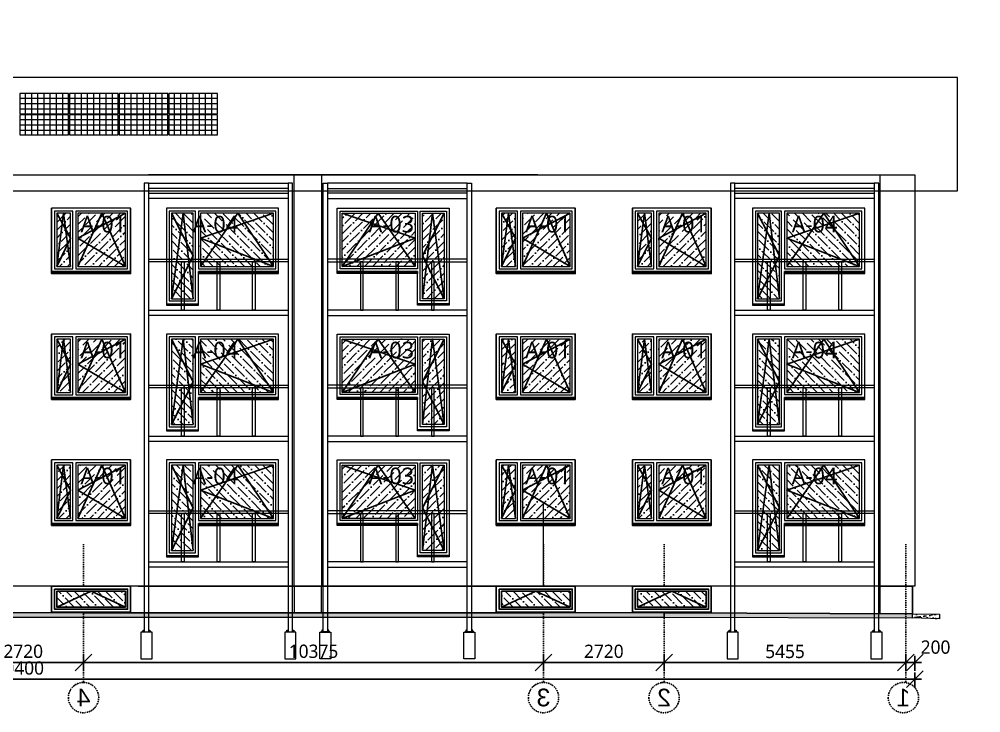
# Model space of a CAD drawing. Header units: millimetres. Extents: x 720925 to 840725318, y 793496 to 1061196.
# Drawn here: x 1053166 to 1074853, y 898824 to 914468 of the extents above; entities that cross this region are included whole.
import ezdxf
from ezdxf import colors
from ezdxf.entities.mleader import LeaderData, LeaderLine
from ezdxf.math import Vec2, Vec3

# ---------------------------------------------------------------- set-up
doc = ezdxf.new("R2010")
doc.units = ezdxf.units.MM
doc.header["$PDMODE"] = 2
doc.header["$PDSIZE"] = 5
doc.linetypes.add('DASHDOTX2', pattern=[50.8, 25.4, -12.7, 0, -12.7])
for name, color, linetype, lineweight in [('!ESP_Fassaad', 7, 'Continuous', 9), ('!ESP_Mõõt', 252, 'Continuous', 5), ('AVATÄITED VAADETEL', 7, 'Continuous', 9), ('TEKST', 7, 'Continuous', 9)]:
    doc.layers.add(name, color=color, linetype=linetype, lineweight=lineweight)
doc.layers.add('!ESP_Tekst', color=7, linetype='Continuous')
doc.layers.add('!ESP_Teljed', color=30, linetype='DASHDOTX2')
doc.styles.add('Annotative', font='malgunsl.ttf', dxfattribs={"height": 2})
doc.styles.add('Arial', font='arial.ttf')
doc.dimstyles.new('Annotative', dxfattribs={"dimtxt": 2, "dimasz": 2.5, "dimexe": 1.25, "dimexo": 0.625, "dimtad": 1, "dimdec": 0, "dimrnd": 5, "dimtxsty": 'Annotative', "dimblk": 'OBLIQUE', "dimcen": 0, "dimdle": 1, "dimadec": 0, "dimazin": 0, "dimtfac": 1, "dimtdec": 0, "dimtmove": 0, "dimatfit": 3, "dimfxl": 1, "dimfxlon": 1, "dimarcsym": 1})

# ---------------------------------------------------------------- blocks, each defined once
blk = doc.blocks.new('_Dot')
at = {"color": 0, "linetype": 'ByBlock', "lineweight": -2}
blk.add_line((-0.5, 0), (-1, 0), dxfattribs=at)
at = {"color": 0, "linetype": 'ByBlock', "lineweight": -2, "const_width": 0.5}
blk.add_lwpolyline([(-0.25, 0, 1), (0.25, 0, 1)], format="xyb", close=True, dxfattribs=at)
blk = doc.blocks.new('väikeaken')
at = {"linetype": 'ByBlock'}
blk.add_wipeout([(-54592, 228105), (-56372, 228105), (-56372, 226630), (-54592, 226630)], dxfattribs=at)
blk.add_lwpolyline([(-54592, 226630), (-56372, 226630), (-56372, 228105), (-54592, 228105)], close=True)
blk.add_wipeout([(-54592, 228105), (-56372, 228105), (-56372, 226630), (-54592, 226630)])
blk.add_wipeout([(-56372, 228105), (-54592, 228105), (-54592, 226630), (-56372, 226630)], dxfattribs=at)
blk.add_lwpolyline([(-56372, 226630), (-54592, 226630), (-54592, 228105), (-56372, 228105)], close=True)
blk.add_wipeout([(-54592, 228105), (-56372, 228105), (-56372, 226630), (-54592, 226630)])
h = blk.add_hatch()
h.set_pattern_fill('ANSI36', color=256, scale=1000)
h.set_pattern_definition([(45, (-56312.02, 226834.15), (66.291, 243.068), [312.5, -62.5, 0, -62.5])])
h.paths.add_polyline_path([(-56257, 227990), (-55942, 227990), (-55942, 226789), (-56257, 226788)])
h.paths.add_polyline_path([(-55777, 227990), (-54707, 227990), (-54707, 226788), (-55777, 226788)])
for points in [[(-56257, 226788), (-55942, 227427), (-56257, 227990)], [(-55942, 226788), (-56100, 227990), (-56257, 226788)]]:
    blk.add_lwpolyline(points)
at = {"ltscale": 15}
for points in [[(-54707, 226788), (-55242, 227990), (-55777, 226788)], [(-54707, 226788), (-55777, 227427), (-54707, 227990)]]:
    blk.add_lwpolyline(points, dxfattribs=at)
at = {"layer": 'AVATÄITED VAADETEL'}
for points in [[(-56372, 226644), (-54592, 226644), (-54592, 228105), (-56372, 228105)], [(-56372, 226673), (-54592, 226673), (-54592, 228105), (-56372, 228105)], [(-56307, 226738), (-55892, 226738), (-55892, 228040), (-56307, 228040)], [(-56257, 226788), (-55942, 226788), (-55942, 227990), (-56257, 227990)], [(-55827, 226738), (-54657, 226738), (-54657, 228040), (-55827, 228040)], [(-55777, 226788), (-54707, 226788), (-54707, 227990), (-55777, 227990)], [(-56372, 226644), (-54592, 226644), (-54592, 226673), (-56372, 226673)], [(-56372, 226630), (-54592, 226630), (-54592, 226644), (-56372, 226644)]]:
    blk.add_lwpolyline(points, close=True, dxfattribs=at)
blk = doc.blocks.new('A$Cccaf8551')
at = {"layer": '!ESP_Teljed'}
for points in [[(0, -3120), (0, 0)], [(5455, -3120), (5455, 0)], [(8175, -3120), (8175, 0)], [(18550, -3120), (18550, 0)]]:
    blk.add_lwpolyline(points, dxfattribs=at)
for centre in [(57, -3462), (5455, -3462), (8175, -3462), (18550, -3462)]:
    blk.add_circle(centre, 342, dxfattribs=at)
at = {"layer": '!ESP_Teljed', "char_height": 400, "width": 684.66, "attachment_point": 5, "style": 'Arial'}
for s, insert in [('{\\fArial|b0|i0|c186|p34;1}', (57, -3462)), ('2', (5455, -3462)), ('3', (8175, -3462)), ('4', (18550, -3462))]:
    blk.add_mtext(s, dxfattribs=dict(at, insert=insert))
blk = doc.blocks.new('A$Cbcc0dcf3')
at = {"linetype": 'ByBlock'}
blk.add_wipeout([(0, 0), (1780, 0), (1780, -590), (0, -590)], dxfattribs=at)
blk.add_lwpolyline([(0, 0), (0, -590), (1780, -590), (1780, 0)], close=True)
blk.add_wipeout([(1780, 0), (0, 0), (0, -590), (1780, -590)])
h = blk.add_hatch()
h.set_pattern_fill('ANSI36', color=256, scale=1000)
h.set_pattern_definition([(45, (564, -1272.17), (66.291, 243.068), [312.5, -62.5, 0, -62.5])])
h.paths.add_polyline_path([(1664, -116), (116, -116), (116, -474), (1664, -474)])
for points in [[(1780, 0), (0, 0), (0, -590), (1780, -590)], [(1714, -66), (66, -66), (66, -524), (1714, -524)], [(1664, -116), (116, -116), (116, -474), (1664, -474)]]:
    blk.add_lwpolyline(points, close=True)
blk.add_lwpolyline([(1664, -474), (890, -116), (116, -474)])
blk = doc.blocks.new('A$Ce865888e')
at = {"lineweight": 0}
blk.add_wipeout([(0, 0), (2530, 0), (2530, -2200), (1810, -2200), (1810, -1475), (0, -1475)], dxfattribs=at)
h = blk.add_hatch()
h.set_pattern_fill('ANSI36', color=256, scale=1000)
h.set_pattern_definition([(45, (-855421.06, -721637.28), (66.291261, 243.067956), [312.5, -62.5, 0, -62.5])])
h.paths.add_polyline_path([(2415, -115), (1925, -115), (1925, -2042), (2415, -2042)])
h.paths.add_polyline_path([(1760, -115), (115, -115), (115, -1317), (1760, -1317)])
at = {"ltscale": 15}
for points in [[(115, -1317), (923, -115), (1760, -1317)], [(115, -1317), (1760, -679), (115, -115)]]:
    blk.add_lwpolyline(points, dxfattribs=at)
for points in [[(2415, -2042), (1925, -1079), (2415, -115)], [(1925, -2042), (2155, -115), (2415, -2042)]]:
    blk.add_lwpolyline(points)
at = {"layer": 'AVATÄITED VAADETEL'}
for points in [[(2530, -2186), (1810, -2186), (1810, -1461), (0, -1461), (0, 0), (2530, 0)], [(2530, -2157), (1810, -2157), (1810, -1432), (0, -1432), (0, 0), (2530, 0)], [(1810, -1367), (65, -1367), (65, -65), (1810, -65)], [(1760, -1317), (115, -1317), (115, -115), (1760, -115)], [(2465, -2092), (1875, -2092), (1875, -65), (2465, -65)], [(2415, -2042), (1925, -2042), (1925, -115), (2415, -115)], [(1810, -1461), (0, -1461), (0, -1432), (1810, -1432)], [(1810, -1475), (0, -1475), (0, -1461), (1810, -1461)]]:
    blk.add_lwpolyline(points, close=True, dxfattribs=at)
blk = doc.blocks.new('_Oblique')
at = {"color": 0, "linetype": 'ByBlock', "lineweight": -2}
blk.add_line((-0.5, -0.5), (0.5, 0.5), dxfattribs=at)
blk = doc.blocks.new('*D806')
at = {"layer": '!ESP_Mõõt', "color": 0, "lineweight": -2, "transparency": 16777216}
for p, q in [((1067711, 900110), (1067711, 899773)), ((1073166, 900110), (1073166, 899773)), ((1073316, 899960), (1067561, 899960))]:
    blk.add_line(p, q, dxfattribs=at)
at = {"layer": 'Defpoints', "color": 0, "lineweight": 0, "transparency": 16777216}
for p in [(1073166, 900830), (1067711, 900649), (1067711, 899960)]:
    blk.add_point(p, dxfattribs=at)
at = {"layer": '!ESP_Mõõt', "color": 0, "lineweight": -2, "transparency": 16777216, "xscale": 375, "yscale": 375, "zscale": 375, "rotation": 180}
blk.add_blockref('_Oblique', (1067711, 899960), dxfattribs=at)
at = {"layer": '!ESP_Mõõt', "color": 0, "lineweight": -2, "transparency": 16777216, "xscale": 375, "yscale": 375, "zscale": 375}
blk.add_blockref('_Oblique', (1073166, 899960), dxfattribs=at)
at = {"layer": '!ESP_Mõõt', "color": 0, "lineweight": 0, "transparency": 16777216, "insert": (1070438, 900206), "char_height": 300, "attachment_point": 5, "style": 'Annotative'}
blk.add_mtext('5455', dxfattribs=at)
blk = doc.blocks.new('*D807')
at = {"layer": '!ESP_Mõõt', "color": 0, "lineweight": -2, "transparency": 16777216}
for p, q in [((1064991, 900110), (1064991, 899773)), ((1067711, 900110), (1067711, 899773)), ((1067861, 899960), (1064841, 899960))]:
    blk.add_line(p, q, dxfattribs=at)
at = {"layer": 'Defpoints', "color": 0, "lineweight": 0, "transparency": 16777216}
for p in [(1064991, 900594), (1067711, 900649), (1064991, 899960)]:
    blk.add_point(p, dxfattribs=at)
at = {"layer": '!ESP_Mõõt', "color": 0, "lineweight": -2, "transparency": 16777216, "xscale": 375, "yscale": 375, "zscale": 375, "rotation": 180}
blk.add_blockref('_Oblique', (1064991, 899960), dxfattribs=at)
at = {"layer": '!ESP_Mõõt', "color": 0, "lineweight": -2, "transparency": 16777216, "xscale": 375, "yscale": 375, "zscale": 375}
blk.add_blockref('_Oblique', (1067711, 899960), dxfattribs=at)
at = {"layer": '!ESP_Mõõt', "color": 0, "lineweight": 0, "transparency": 16777216, "insert": (1066351, 900209), "char_height": 300, "attachment_point": 5, "style": 'Annotative'}
blk.add_mtext('2720', dxfattribs=at)
blk = doc.blocks.new('*D808')
at = {"layer": '!ESP_Mõõt', "color": 0, "lineweight": -2, "transparency": 16777216}
for p, q in [((1051896, 900110), (1051896, 899773)), ((1054616, 900110), (1054616, 899773)), ((1054766, 899960), (1051746, 899960))]:
    blk.add_line(p, q, dxfattribs=at)
at = {"layer": 'Defpoints', "color": 0, "lineweight": 0, "transparency": 16777216}
for p in [(1051896, 900631), (1054616, 900649), (1051896, 899960)]:
    blk.add_point(p, dxfattribs=at)
at = {"layer": '!ESP_Mõõt', "color": 0, "lineweight": -2, "transparency": 16777216, "xscale": 375, "yscale": 375, "zscale": 375, "rotation": 180}
blk.add_blockref('_Oblique', (1051896, 899960), dxfattribs=at)
at = {"layer": '!ESP_Mõõt', "color": 0, "lineweight": -2, "transparency": 16777216, "xscale": 375, "yscale": 375, "zscale": 375}
blk.add_blockref('_Oblique', (1054616, 899960), dxfattribs=at)
at = {"layer": '!ESP_Mõõt', "color": 0, "lineweight": 0, "transparency": 16777216, "insert": (1053256, 900209), "char_height": 300, "attachment_point": 5, "style": 'Annotative'}
blk.add_mtext('2720', dxfattribs=at)
blk = doc.blocks.new('*D803')
at = {"layer": '!ESP_Mõõt', "color": 0, "lineweight": -2, "transparency": 16777216}
for p, q in [((1032966, 899733), (1032966, 899396)), ((1073366, 899733), (1073366, 899396)), ((1032816, 899583), (1073516, 899583))]:
    blk.add_line(p, q, dxfattribs=at)
at = {"layer": 'Defpoints', "color": 0, "lineweight": 0, "transparency": 16777216}
for p in [(1032966, 901505), (1073366, 901505), (1073366, 899583)]:
    blk.add_point(p, dxfattribs=at)
at = {"layer": '!ESP_Mõõt', "color": 0, "lineweight": -2, "transparency": 16777216, "xscale": 375, "yscale": 375, "zscale": 375, "rotation": 180}
blk.add_blockref('_Oblique', (1032966, 899583), dxfattribs=at)
at = {"layer": '!ESP_Mõõt', "color": 0, "lineweight": -2, "transparency": 16777216, "xscale": 375, "yscale": 375, "zscale": 375}
blk.add_blockref('_Oblique', (1073366, 899583), dxfattribs=at)
at = {"layer": '!ESP_Mõõt', "color": 0, "lineweight": 0, "transparency": 16777216, "insert": (1053166, 899832), "char_height": 300, "attachment_point": 5, "style": 'Annotative'}
blk.add_mtext('40400', dxfattribs=at)
blk = doc.blocks.new('*D804')
at = {"layer": '!ESP_Mõõt', "color": 0, "lineweight": -2, "transparency": 16777216}
for p, q in [((1073166, 900110), (1073166, 899773)), ((1073366, 900110), (1073366, 899773)), ((1073016, 899960), (1073516, 899960))]:
    blk.add_line(p, q, dxfattribs=at)
at = {"layer": 'Defpoints', "color": 0, "lineweight": 0, "transparency": 16777216}
for p in [(1073366, 901505), (1073166, 900830), (1073366, 899960)]:
    blk.add_point(p, dxfattribs=at)
at = {"layer": '!ESP_Mõõt', "color": 0, "lineweight": -2, "transparency": 16777216, "xscale": 375, "yscale": 375, "zscale": 375, "rotation": 180}
blk.add_blockref('_Oblique', (1073166, 899960), dxfattribs=at)
at = {"layer": '!ESP_Mõõt', "color": 0, "lineweight": -2, "transparency": 16777216, "xscale": 375, "yscale": 375, "zscale": 375}
blk.add_blockref('_Oblique', (1073366, 899960), dxfattribs=at)
at = {"layer": '!ESP_Mõõt', "color": 0, "lineweight": 0, "transparency": 16777216, "insert": (1073833, 900303), "char_height": 300, "attachment_point": 5, "style": 'Annotative'}
blk.add_mtext('200', dxfattribs=at)
blk = doc.blocks.new('*D809')
at = {"layer": '!ESP_Mõõt', "color": 0, "lineweight": -2, "transparency": 16777216}
for p, q in [((1054616, 900110), (1054616, 899773)), ((1064991, 900110), (1064991, 899773)), ((1065141, 899960), (1054466, 899960))]:
    blk.add_line(p, q, dxfattribs=at)
at = {"layer": 'Defpoints', "color": 0, "lineweight": 0, "transparency": 16777216}
for p in [(1054616, 900649), (1064991, 900594), (1054616, 899960)]:
    blk.add_point(p, dxfattribs=at)
at = {"layer": '!ESP_Mõõt', "color": 0, "lineweight": -2, "transparency": 16777216, "xscale": 375, "yscale": 375, "zscale": 375, "rotation": 180}
blk.add_blockref('_Oblique', (1054616, 899960), dxfattribs=at)
at = {"layer": '!ESP_Mõõt', "color": 0, "lineweight": -2, "transparency": 16777216, "xscale": 375, "yscale": 375, "zscale": 375}
blk.add_blockref('_Oblique', (1064991, 899960), dxfattribs=at)
at = {"layer": '!ESP_Mõõt', "color": 0, "lineweight": 0, "transparency": 16777216, "insert": (1059803, 900210), "char_height": 300, "attachment_point": 5, "style": 'Annotative'}
blk.add_mtext('10375', dxfattribs=at)
blk = doc.blocks.new('A$C361e8574')
at = {"layer": '!ESP_Fassaad', "color": 8}
for points in [[(0, -9877), (100, -9877), (100, 244), (0, 244)], [(100, 244), (3245, 244), (3245, 124), (100, 124)], [(3245, -9877), (3345, -9877), (3345, 244), (3245, 244)], [(100, 19), (3245, 19), (3245, -101), (100, -101)], [(100, -1470), (3245, -1470), (3245, -1530), (100, -1530)], [(840, -1530), (900, -1530), (900, -2620), (840, -2620)], [(1642, -1530), (1702, -1530), (1702, -2620), (1642, -2620)], [(2444, -1530), (2504, -1530), (2504, -2620), (2444, -2620)], [(100, -2620), (3245, -2620), (3245, -2740), (100, -2740)], [(100, -4310), (3245, -4310), (3245, -4370), (100, -4370)], [(840, -4370), (900, -4370), (900, -5460), (840, -5460)], [(1642, -4370), (1702, -4370), (1702, -5460), (1642, -5460)], [(2444, -4370), (2504, -4370), (2504, -5460), (2444, -5460)], [(100, -5460), (3245, -5460), (3245, -5580), (100, -5580)], [(100, -7150), (3245, -7150), (3245, -7210), (100, -7210)], [(840, -7210), (900, -7210), (900, -8300), (840, -8300)], [(1642, -7210), (1702, -7210), (1702, -8300), (1642, -8300)], [(2444, -7210), (2504, -7210), (2504, -8300), (2444, -8300)], [(100, -8300), (3245, -8300), (3245, -8420), (100, -8420)], [(-75, -10487), (175, -10487), (175, -9887), (-75, -9887)], [(-50, -9877), (150, -9877), (150, -9887), (-50, -9887)], [(-32, -9864), (-8, -9864), (-8, -9877), (-32, -9877)], [(-28, -9837), (-12, -9837), (-12, -9887), (-28, -9887)], [(108, -9864), (132, -9864), (132, -9877), (108, -9877)], [(112, -9837), (128, -9837), (128, -9887), (112, -9887)], [(3170, -10487), (3420, -10487), (3420, -9887), (3170, -9887)], [(3195, -9877), (3395, -9877), (3395, -9887), (3195, -9887)], [(3213, -9864), (3237, -9864), (3237, -9877), (3213, -9877)], [(3217, -9837), (3233, -9837), (3233, -9887), (3217, -9887)], [(3353, -9864), (3377, -9864), (3377, -9877), (3353, -9877)], [(3357, -9837), (3373, -9837), (3373, -9887), (3357, -9887)]]:
    blk.add_lwpolyline(points, close=True, dxfattribs=at)

msp = doc.modelspace()

# ---------------------------------------------------------------- hatches: boundary and pattern name
at = {"lineweight": 0, "true_color": 0x636466}
h = msp.add_hatch(dxfattribs=at)
h.set_pattern_fill('AR-CONC', color=251)
h.set_pattern_definition([(50, (234806.56, -54678.18), (182.184669, -15.939086), [19.05, -209.55]), (355, (234806.56, -54678.18), (-35.243421, 191.056845), [15.24, -167.640584]), (100.451445, (234821.74, -54679.5), (146.941247, 175.117752), [16.19001, -178.090245]), (46.1842, (234806.56, -54627.38), (271.07904, -42.042328), [28.575, -314.325]), (96.635558, (234829.15, -54630.88), (237.404134, 247.426125), [24.285023, -267.13561]), (351.18415, (234806.56, -54627.38), (237.404134, 247.426125), [22.85997, -251.45973]), (21, (234831.96, -54640.08), (151.614391, -102.265198), [19.05, -209.55]), (326, (234831.96, -54640.08), (61.802028, 184.187966), [15.24, -167.64]), (71.451445, (234844.6, -54648.6), (213.41642, 81.92277), [16.19001, -178.089938]), (37.5, (234806.56, -54678.18), (3.0886033, 84.555039), [0, -165.608, 0, -170.18, 0, -168.275]), (7.5, (234806.56, -54678.18), (66.8196625, 100.180575), [0, -97.028, 0, -161.798, 0, -64.135]), (327.5, (234749.92, -54678.18), (135.590595, -5.728744), [0, -63.5, 0, -198.12, 0, -262.89]), (317.5, (234724.52, -54678.18), (148.129181, 25.426491), [0, -82.55, 0, -131.572, 0, -186.69])])
h.paths.add_polyline_path([(1067710.6, 901081.9), (1073165.6, 901062.5), (1073165.6, 900962.5), (1067710.6, 900981.9)])
h.paths.add_polyline_path([(1073165.6, 901062.5), (1073315.6, 901061.9), (1073315.6, 900961.9), (1073165.6, 900962.5)])
h = msp.add_hatch(dxfattribs=at)
h.set_pattern_fill('AR-CONC', color=251)
h.set_pattern_definition([(50, (235109.26, -54675.18), (182.184669, -15.939086), [19.05, -209.55]), (355, (235109.26, -54675.18), (-35.243421, 191.056845), [15.24, -167.640584]), (100.451445, (235124.44, -54676.5), (146.941247, 175.117752), [16.19001, -178.090245]), (46.1842, (235109.26, -54624.38), (271.07904, -42.042328), [28.575, -314.325]), (96.635558, (235131.85, -54627.88), (237.404134, 247.426125), [24.285023, -267.13561]), (351.18415, (235109.26, -54624.38), (237.404134, 247.426125), [22.85997, -251.45973]), (21, (235134.66, -54637.08), (151.614391, -102.265198), [19.05, -209.55]), (326, (235134.66, -54637.08), (61.802028, 184.187966), [15.24, -167.64]), (71.451445, (235147.29, -54645.6), (213.41642, 81.92277), [16.19001, -178.089938]), (37.5, (235109.256, -54675.18), (3.0886033, 84.555039), [0, -165.608, 0, -170.18, 0, -168.275]), (7.5, (235109.26, -54675.18), (66.8196625, 100.180575), [0, -97.028, 0, -161.798, 0, -64.135]), (327.5, (235052.614, -54675.18), (135.590595, -5.728744), [0, -63.5, 0, -198.12, 0, -262.89]), (317.5, (235027.21, -54675.18), (148.129181, 25.426491), [0, -82.55, 0, -131.572, 0, -186.69])])
h.paths.add_polyline_path([(1073315.6, 901058.9), (1073315.6, 900964.9), (1073923.1, 900944.9), (1073923.1, 901044.9)])

# ---------------------------------------------------------------- linework, layer by layer
at = {"layer": '!ESP_Fassaad'}
for points in [[(1032002.7, 910596), (1074328.5, 910596), (1074328.5, 913154), (1032002.7, 913154)], [(1067721.1, 901681.9), (1067710.6, 901681.9), (1067710.6, 901081.9), (1073315.6, 901058.9), (1073315.6, 901681.9), (1068234.1, 901681.9)]]:
    msp.add_lwpolyline(points, close=True, dxfattribs=at)
for points in [[(1064865.5, 910958.9), (1056084.3, 910958.9)], [(1056084.3, 910958.9), (1064865.5, 910958.9)], [(1054615.6, 901681.9), (1054615.6, 901081.9), (1064990.6, 901081.9), (1064990.6, 901681.9), (1054615.6, 901681.9)], [(1038685.5, 901081.9), (1038685.5, 900981.9), (1067710.6, 900981.9), (1067710.6, 901081.9), (1038685.5, 901081.9)], [(1067710.6, 901081.9), (1067710.6, 900981.9), (1073315.6, 900964.9), (1073315.6, 901058.9), (1067710.6, 901081.9)], [(1073315.6, 901058.9), (1073923.1, 901044.9), (1073923.1, 900944.9), (1073315.6, 900964.9), (1073315.6, 901058.9)]]:
    msp.add_lwpolyline(points, dxfattribs=at)
at = {"color": 5, "lineweight": 0}
for p, q in [((1053178.1, 912684.3), (1054274.1, 912684.3)), ((1053306.1, 912337.6), (1053306.1, 912791.1)), ((1053446.1, 912337.6), (1053446.1, 912791.1)), ((1053586.1, 912337.6), (1053586.1, 912791.1)), ((1053726.1, 912337.6), (1053726.1, 912791.1)), ((1053866.1, 912337.6), (1053866.1, 912791.1)), ((1054006.1, 912337.6), (1054006.1, 912791.1)), ((1054146.1, 912337.6), (1054146.1, 912791.1)), ((1054299.1, 912684.3), (1055395.1, 912684.3)), ((1054427.1, 912337.6), (1054427.1, 912791.1)), ((1054567.1, 912337.6), (1054567.1, 912791.1)), ((1054707.1, 912337.6), (1054707.1, 912791.1)), ((1054847.1, 912337.6), (1054847.1, 912791.1)), ((1054987.1, 912337.6), (1054987.1, 912791.1)), ((1055127.1, 912337.6), (1055127.1, 912791.1)), ((1055267.1, 912337.6), (1055267.1, 912791.1)), ((1055420.1, 912684.3), (1056516.1, 912684.3)), ((1055548.1, 912337.6), (1055548.1, 912791.1)), ((1055688.1, 912337.6), (1055688.1, 912791.1)), ((1055828.1, 912337.6), (1055828.1, 912791.1)), ((1055968.1, 912337.6), (1055968.1, 912791.1)), ((1056108.1, 912337.6), (1056108.1, 912791.1)), ((1056248.1, 912337.6), (1056248.1, 912791.1)), ((1056388.1, 912337.6), (1056388.1, 912791.1)), ((1056541.1, 912684.3), (1057637.1, 912684.3)), ((1056669.1, 912337.6), (1056669.1, 912791.1)), ((1056809.1, 912337.6), (1056809.1, 912791.1)), ((1056949.1, 912337.6), (1056949.1, 912791.1)), ((1057089.1, 912337.6), (1057089.1, 912791.1)), ((1057229.1, 912337.6), (1057229.1, 912791.1)), ((1057369.1, 912337.6), (1057369.1, 912791.1)), ((1057509.1, 912337.6), (1057509.1, 912791.1)), ((1053178.1, 912564.3), (1054274.1, 912564.3)), ((1053178.1, 912444.3), (1054274.1, 912444.3)), ((1054299.1, 912564.3), (1055395.1, 912564.3)), ((1054299.1, 912444.3), (1055395.1, 912444.3)), ((1055420.1, 912564.3), (1056516.1, 912564.3)), ((1055420.1, 912444.3), (1056516.1, 912444.3)), ((1056541.1, 912564.3), (1057637.1, 912564.3)), ((1056541.1, 912444.3), (1057637.1, 912444.3)), ((1053178.1, 912205.9), (1054274.1, 912205.9)), ((1053306.1, 911859.2), (1053306.1, 912312.6)), ((1053446.1, 911859.2), (1053446.1, 912312.6)), ((1053586.1, 911859.2), (1053586.1, 912312.6)), ((1053726.1, 911859.2), (1053726.1, 912312.6)), ((1053866.1, 911859.2), (1053866.1, 912312.6)), ((1054006.1, 911859.2), (1054006.1, 912312.6)), ((1054146.1, 911859.2), (1054146.1, 912312.6)), ((1054299.1, 912205.9), (1055395.1, 912205.9)), ((1054427.1, 911859.2), (1054427.1, 912312.6)), ((1054567.1, 911859.2), (1054567.1, 912312.6)), ((1054707.1, 911859.2), (1054707.1, 912312.6)), ((1054847.1, 911859.2), (1054847.1, 912312.6)), ((1054987.1, 911859.2), (1054987.1, 912312.6)), ((1055127.1, 911859.2), (1055127.1, 912312.6)), ((1055267.1, 911859.2), (1055267.1, 912312.6)), ((1055420.1, 912205.9), (1056516.1, 912205.9)), ((1055548.1, 911859.2), (1055548.1, 912312.6)), ((1055688.1, 911859.2), (1055688.1, 912312.6)), ((1055828.1, 911859.2), (1055828.1, 912312.6)), ((1055968.1, 911859.2), (1055968.1, 912312.6)), ((1056108.1, 911859.2), (1056108.1, 912312.6)), ((1056248.1, 911859.2), (1056248.1, 912312.6)), ((1056388.1, 911859.2), (1056388.1, 912312.6)), ((1056541.1, 912205.9), (1057637.1, 912205.9)), ((1056669.1, 911859.2), (1056669.1, 912312.6)), ((1056809.1, 911859.2), (1056809.1, 912312.6)), ((1056949.1, 911859.2), (1056949.1, 912312.6)), ((1057089.1, 911859.2), (1057089.1, 912312.6)), ((1057229.1, 911859.2), (1057229.1, 912312.6)), ((1057369.1, 911859.2), (1057369.1, 912312.6)), ((1057509.1, 911859.2), (1057509.1, 912312.6)), ((1053178.1, 912085.9), (1054274.1, 912085.9)), ((1053178.1, 911965.9), (1054274.1, 911965.9)), ((1054299.1, 912085.9), (1055395.1, 912085.9)), ((1054299.1, 911965.9), (1055395.1, 911965.9)), ((1055420.1, 912085.9), (1056516.1, 912085.9)), ((1055420.1, 911965.9), (1056516.1, 911965.9)), ((1056541.1, 912085.9), (1057637.1, 912085.9)), ((1056541.1, 911965.9), (1057637.1, 911965.9))]:
    msp.add_line(p, q, dxfattribs=at)
for points in [[(1053178.1, 912791.1), (1053178.1, 912337.6), (1054274.1, 912337.6), (1054274.1, 912791.1), (1053178.1, 912791.1)], [(1054299.1, 912791.1), (1054299.1, 912337.6), (1055395.1, 912337.6), (1055395.1, 912791.1), (1054299.1, 912791.1)], [(1055420.1, 912791.1), (1055420.1, 912337.6), (1056516.1, 912337.6), (1056516.1, 912791.1), (1055420.1, 912791.1)], [(1056541.1, 912791.1), (1056541.1, 912337.6), (1057637.1, 912337.6), (1057637.1, 912791.1), (1056541.1, 912791.1)], [(1053178.1, 912312.6), (1053178.1, 911859.2), (1054274.1, 911859.2), (1054274.1, 912312.6), (1053178.1, 912312.6)], [(1054299.1, 912312.6), (1054299.1, 911859.2), (1055395.1, 911859.2), (1055395.1, 912312.6), (1054299.1, 912312.6)], [(1055420.1, 912312.6), (1055420.1, 911859.2), (1056516.1, 911859.2), (1056516.1, 912312.6), (1055420.1, 912312.6)], [(1056541.1, 912312.6), (1056541.1, 911859.2), (1057637.1, 911859.2), (1057637.1, 912312.6), (1056541.1, 912312.6)]]:
    msp.add_lwpolyline(points, dxfattribs=at)
at = {"lineweight": 0}
for points in [[(1059365.6, 910958.9), (1059985.6, 910958.9), (1059985.6, 901681.9), (1059365.6, 901681.9)], [(1072585.6, 910958.9), (1073365.6, 910958.9), (1073365.6, 901681.9), (1072585.6, 901681.9)], [(1059985.6, 901681.9), (1059365.6, 901681.9), (1059365.6, 901081.9), (1059985.6, 901081.9)], [(1072585.6, 901681.9), (1073315.6, 901681.9), (1073315.6, 901058.9), (1072585.6, 901064.6)]]:
    msp.add_lwpolyline(points, close=True, dxfattribs=at)

# ---------------------------------------------------------------- block references
at = {"lineweight": 0, "xscale": -1}
msp.add_blockref('A$Cccaf8551', (1073165.6, 902628.8), dxfattribs=at)

# ---------------------------------------------------------------- dimensions: what is measured, and where the dimension line sits
at = {"layer": '!ESP_Mõõt', "lineweight": 0}
dim = msp.add_linear_dim(base=(1073365.6, 899960), p1=(1073165.6, 900829.8), p2=(1073365.6, 901505.3), angle=180, dimstyle='Annotative', dxfattribs=at)
dim.commit()
dim.dimension.update_dxf_attribs({"geometry": '*D804', "text_midpoint": (1073832.5, 900053.8), "dimtype": 160})
for base, p1, p2, picture, middle in [((1067710.6, 899960), (1073165.6, 900829.8), (1067710.6, 900648.6), '*D806', (1070438.1, 900206.3)), ((1051895.6, 899960), (1054615.6, 900649), (1051895.6, 900630.9), '*D808', (1053255.6, 900209)), ((1054615.6, 899960), (1064990.6, 900594.2), (1054615.6, 900649), '*D809', (1059803.1, 900209.8)), ((1064990.6, 899960), (1067710.6, 900648.6), (1064990.6, 900594.2), '*D807', (1066350.6, 900209))]:
    dim = msp.add_linear_dim(base=base, p1=p1, p2=p2, angle=180, dimstyle='Annotative', dxfattribs=at)
    dim.commit()
    dim.dimension.update_dxf_attribs({"geometry": picture, "text_midpoint": middle})

# ---------------------------------------------------------------- leaders
at = {"layer": '!ESP_Tekst'}
ml = msp.add_multileader_mtext('Standard', dxfattribs=at)
ml.set_content('TINGMÄRGID:', color=256, style='Annotative')
ml.set_leader_properties(color=256)
ml.set_arrow_properties(name='DOT')
ml.build(insert=Vec2(0, 0))
ml.multileader.update_dxf_attribs({"leader_type": 0, "has_dogleg": 0, "text_left_attachment_type": 5, "text_right_attachment_type": 5, "dogleg_length": 0.036, "arrow_head_size": 0, "scale": 100})
ctx = ml.context
ctx.base_point, ctx.scale, ctx.char_height, ctx.arrow_head_size, ctx.landing_gap_size, ctx.plane_origin = Vec3(723104.5, 907053.2), 100, 250, 0, 0.9, Vec3(724755.6, 906972.2)
ctx.left_attachment, ctx.right_attachment = 5, 5
notes = []
notes.append((ctx, [(1, (1, 1, 0), (725233.3, 907053.2), (-1, 0), 3.6, [(0, [(724930, 907053.2)], 0, [])])]))
ctx.mtext.insert, ctx.mtext.width, ctx.mtext.flow_direction = Vec3(723105.4, 907404.2), 8400003.837, 5
ml = msp.add_multileader_mtext('Standard', dxfattribs=at)
ml.set_content('MINERAALVILL', color=256, style='Annotative')
ml.set_leader_properties(color=256)
ml.set_arrow_properties(name='DOT')
ml.build(insert=Vec2(0, 0))
ml.multileader.update_dxf_attribs({"leader_type": 0, "has_dogleg": 0, "text_left_attachment_type": 5, "text_right_attachment_type": 5, "dogleg_length": 0.036, "arrow_head_size": 0, "scale": 100})
ctx = ml.context
ctx.base_point, ctx.scale, ctx.char_height, ctx.arrow_head_size, ctx.landing_gap_size, ctx.plane_origin = Vec3(724933.4, 906453.2), 100, 250, 0, 0.9, Vec3(724755.6, 906372.2)
ctx.left_attachment, ctx.right_attachment = 5, 5
notes.append((ctx, [(0, (1, 1, 0), (724929.8, 906453.2), (1, 0), 3.6, [(0, [(724930, 906453.2)], 0, [])])]))
ctx.mtext.insert, ctx.mtext.width, ctx.mtext.flow_direction = Vec3(724934.3, 906753.2), 8400003.837, 5
ml = msp.add_multileader_mtext('Standard', dxfattribs=at)
ml.set_content('VAHTPOLÜSTÜREEN EPS 120 PERIMEETER', color=256, style='Annotative')
ml.set_leader_properties(color=256)
ml.set_arrow_properties(name='DOT')
ml.build(insert=Vec2(0, 0))
ml.multileader.update_dxf_attribs({"leader_type": 0, "has_dogleg": 0, "text_left_attachment_type": 5, "text_right_attachment_type": 5, "dogleg_length": 0.036, "arrow_head_size": 0, "scale": 100})
ctx = ml.context
ctx.base_point, ctx.scale, ctx.char_height, ctx.arrow_head_size, ctx.landing_gap_size, ctx.plane_origin = Vec3(724933.4, 905853.2), 100, 250, 0, 0.9, Vec3(724755.6, 905772.2)
ctx.left_attachment, ctx.right_attachment = 5, 5
notes.append((ctx, [(0, (1, 1, 0), (724929.8, 905853.2), (1, 0), 3.6, [(0, [(724930, 905853.2)], 0, [])])]))
ctx.mtext.insert, ctx.mtext.width, ctx.mtext.flow_direction = Vec3(724934.3, 906204.5), 8400003.837, 5
ml = msp.add_multileader_mtext('Standard', dxfattribs=at)
ml.set_content('LAMMUTATAV KONSTRUKTSIOON', color=256, style='Annotative')
ml.set_leader_properties(color=256)
ml.set_arrow_properties(name='DOT')
ml.build(insert=Vec2(0, 0))
ml.multileader.update_dxf_attribs({"leader_type": 0, "has_dogleg": 0, "text_left_attachment_type": 5, "text_right_attachment_type": 5, "dogleg_length": 0.036, "arrow_head_size": 0, "scale": 100})
ctx = ml.context
ctx.base_point, ctx.scale, ctx.char_height, ctx.arrow_head_size, ctx.landing_gap_size, ctx.plane_origin = Vec3(724933.4, 905253.2), 100, 250, 0, 0.9, Vec3(724755.6, 905172.2)
ctx.left_attachment, ctx.right_attachment = 5, 5
notes.append((ctx, [(0, (1, 1, 0), (724929.8, 905253.2), (1, 0), 3.6, [(0, [(724930, 905253.2)], 0, [])])]))
ctx.mtext.insert, ctx.mtext.width, ctx.mtext.flow_direction = Vec3(724934.3, 905557.5), 8400003.837, 5
ml = msp.add_multileader_mtext('Standard', dxfattribs=at)
ml.set_content('PROJEKTEERITAV KONSTRUKTSIOON', color=256, style='Annotative')
ml.set_leader_properties(color=256)
ml.set_arrow_properties(name='DOT')
ml.build(insert=Vec2(0, 0))
ml.multileader.update_dxf_attribs({"leader_type": 0, "has_dogleg": 0, "text_left_attachment_type": 5, "text_right_attachment_type": 5, "dogleg_length": 0.036, "arrow_head_size": 0, "scale": 100})
ctx = ml.context
ctx.base_point, ctx.scale, ctx.char_height, ctx.arrow_head_size, ctx.landing_gap_size, ctx.plane_origin = Vec3(724933.4, 904653.2), 100, 250, 0, 0.9, Vec3(724755.6, 904572.2)
ctx.left_attachment, ctx.right_attachment = 5, 5
notes.append((ctx, [(0, (1, 1, 0), (724929.8, 904653.2), (1, 0), 3.6, [(0, [(724930, 904653.2)], 0, [])])]))
ctx.mtext.insert, ctx.mtext.width, ctx.mtext.flow_direction = Vec3(724934.3, 904957.5), 8400003.837, 5
ml = msp.add_multileader_mtext('Standard', dxfattribs=at)
ml.set_content('PUISTEVILL', color=256, style='Annotative')
ml.set_leader_properties(color=256)
ml.set_arrow_properties(name='DOT')
ml.build(insert=Vec2(0, 0))
ml.multileader.update_dxf_attribs({"leader_type": 0, "has_dogleg": 0, "text_left_attachment_type": 5, "text_right_attachment_type": 5, "dogleg_length": 0.036, "arrow_head_size": 0, "scale": 100})
ctx = ml.context
ctx.base_point, ctx.scale, ctx.char_height, ctx.arrow_head_size, ctx.landing_gap_size, ctx.plane_origin = Vec3(724933.4, 904053.2), 100, 250, 0, 0.9, Vec3(724755.6, 903972.2)
ctx.left_attachment, ctx.right_attachment = 5, 5
notes.append((ctx, [(0, (1, 1, 0), (724929.8, 904053.2), (1, 0), 3.6, [(0, [(724930, 904053.2)], 0, [])])]))
ctx.mtext.insert, ctx.mtext.width, ctx.mtext.flow_direction = Vec3(724934.3, 904357.5), 8400003.837, 5
ml = msp.add_multileader_mtext('Standard', dxfattribs=at)
ml.set_content('OLEMASOLEV PUISTEVILL', color=256, style='Annotative')
ml.set_leader_properties(color=256)
ml.set_arrow_properties(name='DOT')
ml.build(insert=Vec2(0, 0))
ml.multileader.update_dxf_attribs({"leader_type": 0, "has_dogleg": 0, "text_left_attachment_type": 5, "text_right_attachment_type": 5, "dogleg_length": 0.036, "arrow_head_size": 0, "scale": 100})
ctx = ml.context
ctx.base_point, ctx.scale, ctx.char_height, ctx.arrow_head_size, ctx.landing_gap_size, ctx.plane_origin = Vec3(724933.4, 903453.2), 100, 250, 0, 0.9, Vec3(724755.6, 903372.2)
ctx.left_attachment, ctx.right_attachment = 5, 5
notes.append((ctx, [(0, (1, 1, 0), (724929.8, 903453.2), (1, 0), 3.6, [(0, [(724930, 903453.2)], 0, [])])]))
ctx.mtext.insert, ctx.mtext.width, ctx.mtext.flow_direction = Vec3(724934.3, 903757.5), 8400003.837, 5
ml = msp.add_multileader_mtext('Standard', dxfattribs=at)
ml.set_content('OLEMASOLEV KONSTRUKTSIOON', color=256, style='Annotative')
ml.set_leader_properties(color=256)
ml.set_arrow_properties(name='DOT')
ml.build(insert=Vec2(0, 0))
ml.multileader.update_dxf_attribs({"leader_type": 0, "has_dogleg": 0, "text_left_attachment_type": 5, "text_right_attachment_type": 5, "dogleg_length": 0.036, "arrow_head_size": 0, "scale": 100})
ctx = ml.context
ctx.base_point, ctx.scale, ctx.char_height, ctx.arrow_head_size, ctx.landing_gap_size, ctx.plane_origin = Vec3(724933.4, 902853.2), 100, 250, 0, 0.9, Vec3(724755.6, 902772.2)
ctx.left_attachment, ctx.right_attachment = 5, 5
notes.append((ctx, [(0, (1, 1, 0), (724929.8, 902853.2), (1, 0), 3.6, [(0, [(724930, 902853.2)], 0, [])])]))
ctx.mtext.insert, ctx.mtext.width, ctx.mtext.flow_direction = Vec3(724934.3, 903157.5), 8400003.837, 5
ml = msp.add_multileader_mtext('Standard', dxfattribs=at)
ml.set_content('EI60 TULETÕKKESEKTSIOONI ERALDUSJOON', color=256, style='Annotative')
ml.set_leader_properties(color=256)
ml.set_arrow_properties(name='DOT')
ml.build(insert=Vec2(0, 0))
ml.multileader.update_dxf_attribs({"leader_type": 0, "has_dogleg": 0, "text_left_attachment_type": 5, "text_right_attachment_type": 5, "dogleg_length": 0.036, "arrow_head_size": 0, "scale": 100})
ctx = ml.context
ctx.base_point, ctx.scale, ctx.char_height, ctx.arrow_head_size, ctx.landing_gap_size, ctx.plane_origin = Vec3(724933.4, 902294.9), 100, 250, 0, 0.9, Vec3(724755.6, 902236.8)
ctx.left_attachment, ctx.right_attachment = 5, 5
notes.append((ctx, [(0, (1, 1, 0), (724929.8, 902294.9), (1, 0), 3.6, [(0, [(724930, 902317.8)], 0, [])])]))
ctx.mtext.insert, ctx.mtext.width, ctx.mtext.flow_direction = Vec3(724934.3, 902655.6), 8400003.837, 5
ml = msp.add_multileader_mtext('Standard', dxfattribs=at)
ml.set_content('EI90 TULETÕKKESEKTSIOONI ERALDUSJOON', color=256, style='Annotative')
ml.set_leader_properties(color=256)
ml.set_arrow_properties(name='DOT')
ml.build(insert=Vec2(0, 0))
ml.multileader.update_dxf_attribs({"leader_type": 0, "has_dogleg": 0, "text_left_attachment_type": 5, "text_right_attachment_type": 5, "dogleg_length": 0.036, "arrow_head_size": 0, "scale": 100})
ctx = ml.context
ctx.base_point, ctx.scale, ctx.char_height, ctx.arrow_head_size, ctx.landing_gap_size, ctx.plane_origin = Vec3(724933.4, 901694.9), 100, 250, 0, 0.9, Vec3(724755.6, 901636.8)
ctx.left_attachment, ctx.right_attachment = 5, 5
notes.append((ctx, [(0, (1, 1, 0), (724929.8, 901694.9), (1, 0), 3.6, [(0, [(724930, 901717.8)], 0, [])])]))
ctx.mtext.insert, ctx.mtext.width, ctx.mtext.flow_direction = Vec3(724934.3, 902055.6), 8400003.837, 5
at = {"layer": 'TEKST'}
ml = msp.add_multileader_mtext('Standard', dxfattribs=at)
ml.set_content('PV kaablite allaviik soojustuse alt', color=256, style='Annotative')
ml.set_leader_properties()
ml.build(insert=Vec2(0, 0))
ml.multileader.update_dxf_attribs({"text_left_attachment_type": 5, "text_right_attachment_type": 5, "dogleg_length": 1, "arrow_head_size": 750, "scale": 250})
ctx = ml.context
ctx.base_point, ctx.scale, ctx.char_height, ctx.arrow_head_size, ctx.landing_gap_size, ctx.plane_origin = Vec3(1042280.9, 917224.8), 250, 625, 750, 0, Vec3(1051504.3, 915001.6)
ctx.left_attachment, ctx.right_attachment, ctx.text_align_type = 5, 5, 2
notes.append((ctx, [(1, (1, 1, 0), (1054807, 917224.8), (-1, 0), 250, [(0, [(1056830.7, 923360.9)], 0, [])])]))
ctx.mtext.insert, ctx.mtext.alignment, ctx.mtext.flow_direction = Vec3(1054557, 918033.6), 3, 5
for ctx, leaders in notes:
    for number, flags, end, landing, length, lines in leaders:
        leader = LeaderData()
        leader.index, (leader.has_last_leader_line, leader.has_dogleg_vector, leader.attachment_direction) = number, flags
        leader.last_leader_point, leader.dogleg_vector, leader.dogleg_length = Vec3(end), Vec3(landing), length
        for number, points, colour, breaks in lines:
            line = LeaderLine()
            line.index, line.vertices, line.color, line.breaks = number, Vec3.list(points), colors.encode_raw_color(colour), breaks
            leader.lines.append(line)
        ctx.leaders.append(leader)

# ---------------------------------------------------------------- next in the draw order: block references
msp.add_blockref('väikeaken', (1120297.6, 676421.6))

# ---------------------------------------------------------------- next in the draw order: linework, layer by layer
at = {"layer": '!ESP_Fassaad'}
for points in [[(1038685.5, 901681.9), (1032965.6, 901681.9), (1032965.6, 910958.9), (1073365.6, 910958.9), (1073365.6, 901681.9), (1067721.1, 901681.9)], [(1055845.9, 901681.9), (1064990.6, 901682), (1064990.5, 903560.5)]]:
    msp.add_lwpolyline(points, dxfattribs=at)

# ---------------------------------------------------------------- next in the draw order: texts
at = {"layer": '!ESP_Tekst', "insert": (1065604, 904354), "char_height": 375, "width": 1016.405, "attachment_point": 3, "style": 'Annotative'}
msp.add_mtext('A-01', dxfattribs=at)

# ---------------------------------------------------------------- next in the draw order: block references
for p in [(1120297.6, 682101.6), (1120297.6, 679261.6)]:
    msp.add_blockref('väikeaken', p)
at = {"lineweight": 0, "xscale": -1}
msp.add_blockref('A$Cbcc0dcf3', (1055675.6, 901681.9), dxfattribs=at)

# ---------------------------------------------------------------- next in the draw order: hatches: boundary and pattern name
at = {"lineweight": 0, "true_color": 0x636466}
h = msp.add_hatch(dxfattribs=at)
h.set_pattern_fill('AR-CONC', color=251)
h.set_pattern_definition([(50, (221711.56, -53701.82), (182.184669, -15.939086), [19.05, -209.55]), (355, (221711.56, -53701.82), (-35.243421, 191.056845), [15.24, -167.640584]), (100.451445, (221726.74, -53703.14), (146.941247, 175.117752), [16.19001, -178.090245]), (46.1842, (221711.56, -53651.02), (271.07904, -42.042328), [28.575, -314.325]), (96.635558, (221734.15, -53654.52), (237.404134, 247.426125), [24.285023, -267.13561]), (351.18415, (221711.56, -53651.02), (237.404134, 247.426125), [22.85997, -251.45973]), (21, (221736.96, -53663.72), (151.614391, -102.265198), [19.05, -209.55]), (326, (221736.96, -53663.72), (61.802028, 184.187966), [15.24, -167.64]), (71.451445, (221749.6, -53672.24), (213.41642, 81.92277), [16.19001, -178.089938]), (37.5, (221711.56, -53701.816), (3.0886033, 84.555039), [0, -165.608, 0, -170.18, 0, -168.275]), (7.5, (221711.56, -53701.82), (66.8196625, 100.180575), [0, -97.028, 0, -161.798, 0, -64.135]), (327.5, (221654.92, -53701.816), (135.590595, -5.728744), [0, -63.5, 0, -198.12, 0, -262.89]), (317.5, (221629.52, -53701.82), (148.129181, 25.426491), [0, -82.55, 0, -131.572, 0, -186.69])])
h.paths.add_polyline_path([(1038685.5, 901082), (1067710.6, 901081.9), (1067710.6, 900981.9), (1038685.5, 900981.9)])

# ---------------------------------------------------------------- next in the draw order: linework, layer by layer
at = {"layer": '!ESP_Fassaad'}
msp.add_lwpolyline([(1032965.6, 910958.9), (1073365.6, 910958.9), (1073365.6, 901681.9), (1032965.6, 901681.9)], close=True, dxfattribs=at)

# ---------------------------------------------------------------- next in the draw order: texts
at = {"layer": '!ESP_Tekst', "char_height": 375, "width": 1016.405, "attachment_point": 3, "style": 'Annotative'}
for insert in [(1065604, 910034), (1065604, 907194)]:
    msp.add_mtext('A-01', dxfattribs=dict(at, insert=insert))

# ---------------------------------------------------------------- next in the draw order: block references
for p in [(1110267.6, 682101.6), (1123367.6, 682101.6), (1110267.6, 679261.6), (1123367.6, 679261.6), (1110267.6, 676421.6), (1123367.6, 676421.6)]:
    msp.add_blockref('väikeaken', p)
at = {"lineweight": 0, "xscale": -1}
for name, p in [('A$Ce865888e', (1059015.6, 910206.9)), ('A$Ce865888e', (1072235.6, 910206.9)), ('A$Ce865888e', (1059015.6, 907366.9)), ('A$Ce865888e', (1072235.6, 907366.9)), ('A$Ce865888e', (1059015.6, 904526.9)), ('A$Ce865888e', (1072235.6, 904526.9)), ('A$Cbcc0dcf3', (1065705.6, 901681.9)), ('A$Cbcc0dcf3', (1068775.6, 901681.9))]:
    msp.add_blockref(name, p, dxfattribs=at)
at = {"lineweight": 0}
for p in [(1060335.6, 910206.9), (1060335.6, 907366.9), (1060335.6, 904526.9)]:
    msp.add_blockref('A$Ce865888e', p, dxfattribs=at)

# ---------------------------------------------------------------- next in the draw order: block references
for p in [(1055985.6, 910526.9), (1069205.6, 910526.9)]:
    msp.add_blockref('A$C361e8574', p, dxfattribs=at)
at = {"lineweight": 0, "xscale": -1}
msp.add_blockref('A$C361e8574', (1063365.6, 910526.9), dxfattribs=at)

# ---------------------------------------------------------------- next in the draw order: texts
at = {"layer": '!ESP_Tekst', "char_height": 375, "width": 1016.405, "style": 'Annotative'}
for s, insert, attachment_point in [('A-01', (1055574, 910034), 3), ('A-04', (1057074.4, 910034), 1), ('A-03', (1062071.8, 910034), 3), ('A-01', (1068674, 910034), 3), ('A-04', (1070589.4, 910034), 1), ('A-01', (1055574, 907194), 3), ('A-04', (1057074.4, 907194), 1), ('A-03', (1062071.8, 907194), 3), ('A-01', (1068674, 907194), 3), ('A-04', (1070589.4, 907194), 1), ('A-01', (1055574, 904354), 3), ('A-04', (1057074.4, 904354), 1), ('A-03', (1062071.8, 904354), 3), ('A-01', (1068674, 904354), 3), ('A-04', (1070589.4, 904354), 1)]:
    msp.add_mtext(s, dxfattribs=dict(at, insert=insert, attachment_point=attachment_point))

# ---------------------------------------------------------------- next in the draw order: dimensions: what is measured, and where the dimension line sits
at = {"layer": '!ESP_Mõõt', "lineweight": 0}
dim = msp.add_linear_dim(base=(1073365.6, 899583.1), p1=(1032965.6, 901505.3), p2=(1073365.6, 901505.3), angle=180, dimstyle='Annotative', dxfattribs=at)
dim.commit()
dim.dimension.update_dxf_attribs({"geometry": '*D803', "text_midpoint": (1053165.6, 899832.1)})

doc.saveas('drawing.dxf')
